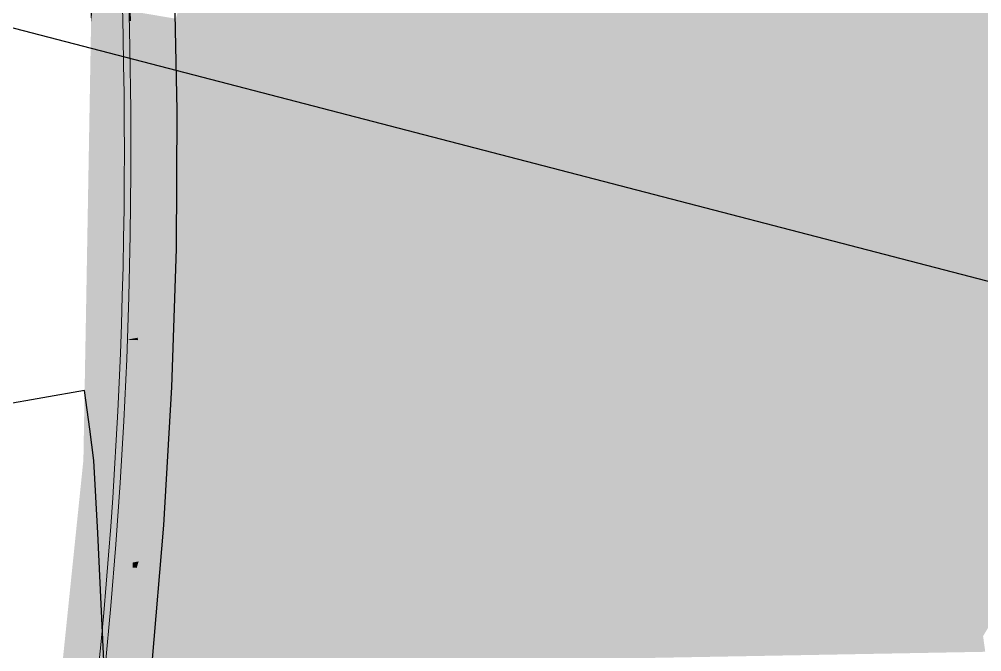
# Model space of a CAD drawing. Header units: millimetres. Extents: x 340454 to 342791, y 6993867 to 6995092.
# Drawn here: x 340715.465 to 340717.293, y 6994463.47 to 6994464.671 of the extents above; entities that cross this region are included whole.
import ezdxf

# ---------------------------------------------------------------- set-up
doc = ezdxf.new("R2010")
doc.units = ezdxf.units.MM
doc.header["$LTSCALE"] = 10
doc.linetypes.add('DASHDOT', pattern=[25.4, 12.7, -6.35, 0, -6.35])
for name, color, linetype in [('A-MODELAGEM', 7, 'Continuous'), ('F-HZ-CORREDOR-FEAT', 2, 'Continuous'), ('T-HM-CURVA_MESTRA', 20, 'Continuous'), ('U-SC-SECAO_TIPO', 251, 'Continuous'), ('URB-Quadras', 3, 'Continuous')]:
    doc.layers.add(name, color=color, linetype=linetype)

msp = doc.modelspace()

# ---------------------------------------------------------------- linework, layer by layer
at = {"lineweight": 20}
msp.add_lwpolyline([(340722.6258, 6994477.3139, -0.021462), (340715.5969, 6994465.5717, -0.089425), (340715.3822, 6994462.0823), (340754.7892, 6994451.2595), (340758.9926, 6994467.4562), (340722.6258, 6994477.3139, -0.022322)], format="xyb", close=True, dxfattribs=at)
at = {"layer": 'A-MODELAGEM', "color": 161, "linetype": 'Continuous', "lineweight": -3}
for points in [[(340715.7672, 6994464.6898), (340716.9684, 6994464.5563), (340716.9189, 6994464.7186)], [(340716.9189, 6994464.7186), (340716.9684, 6994464.5563), (340716.9267, 6994464.7188)], [(340716.9267, 6994464.7188), (340716.9761, 6994464.5555), (340717.2443, 6994464.7268)], [(340716.9267, 6994464.7188), (340716.9684, 6994464.5563), (340716.9761, 6994464.5555)], [(340716.9761, 6994464.5555), (340717.3435, 6994464.5183), (340717.2443, 6994464.7268)], [(340717.2443, 6994464.7268), (340717.3435, 6994464.5183), (340717.5383, 6994464.723)], [(340715.6759, 6994464.6869), (340715.677, 6994464.6684), (340715.7609, 6994464.6725)], [(340715.7617, 6994464.6723), (340716.997, 6994464.4625), (340715.7636, 6994464.6782)], [(340715.7672, 6994464.6898), (340715.7636, 6994464.6782), (340716.9684, 6994464.5563)], [(340715.7636, 6994464.6782), (340716.997, 6994464.4625), (340716.9684, 6994464.5563)], [(340715.677, 6994464.6684), (340715.7611, 6994464.6703), (340715.7609, 6994464.6725)], [(340715.677, 6994464.6684), (340715.677, 6994464.6683), (340715.7611, 6994464.6703)], [(340715.677, 6994464.6683), (340715.6846, 6994464.3045), (340715.7611, 6994464.6703)], [(340715.6866, 6994464.2025), (340715.7611, 6994464.6703), (340715.6846, 6994464.3045)], [(340715.6866, 6994464.2025), (340715.7507, 6994464.0782), (340715.7611, 6994464.6703)], [(340715.7507, 6994464.0782), (340716.0944, 6994464.1441), (340715.7611, 6994464.6703)], [(340715.7609, 6994464.6725), (340715.7611, 6994464.6703), (340715.7613, 6994464.6724)], [(340715.7611, 6994464.6703), (340715.7617, 6994464.6723), (340715.7615, 6994464.6724)], [(340715.7611, 6994464.6703), (340715.7615, 6994464.6724), (340715.7613, 6994464.6724)], [(340715.7611, 6994464.6703), (340716.1133, 6994464.1477), (340715.7617, 6994464.6723)], [(340715.7611, 6994464.6703), (340716.1106, 6994464.1472), (340716.1133, 6994464.1477)], [(340715.7611, 6994464.6703), (340716.1105, 6994464.1472), (340716.1106, 6994464.1472)], [(340715.7611, 6994464.6703), (340716.1101, 6994464.1471), (340716.1105, 6994464.1472)], [(340715.7611, 6994464.6703), (340716.1015, 6994464.1454), (340716.1101, 6994464.1471)], [(340715.7611, 6994464.6703), (340716.1013, 6994464.1454), (340716.1015, 6994464.1454)], [(340715.7611, 6994464.6703), (340716.0982, 6994464.1448), (340716.1013, 6994464.1454)], [(340715.7611, 6994464.6703), (340716.098, 6994464.1448), (340716.0982, 6994464.1448)], [(340715.7611, 6994464.6703), (340716.0944, 6994464.1441), (340716.098, 6994464.1448)], [(340715.7617, 6994464.6723), (340716.1133, 6994464.1477), (340716.997, 6994464.4625)], [(340716.9684, 6994464.5563), (340716.997, 6994464.4625), (340716.9761, 6994464.5555)], [(340716.9761, 6994464.5555), (340717.0046, 6994464.4612), (340717.3435, 6994464.5183)], [(340716.9761, 6994464.5555), (340716.997, 6994464.4625), (340717.0046, 6994464.4612)], [(340717.0046, 6994464.4612), (340717.3997, 6994464.3941), (340717.3435, 6994464.5183)], [(340716.1133, 6994464.1477), (340717.0389, 6994464.325), (340716.997, 6994464.4625)], [(340716.997, 6994464.4625), (340717.0389, 6994464.325), (340717.0046, 6994464.4612)], [(340717.0046, 6994464.4612), (340717.0454, 6994464.3262), (340717.3997, 6994464.3941)], [(340717.0046, 6994464.4612), (340717.0389, 6994464.325), (340717.0454, 6994464.3262)], [(340717.1418, 6994464.0074), (340717.3997, 6994464.3941), (340717.0454, 6994464.3262)], [(340717.1418, 6994464.0074), (340717.5896, 6994463.9906), (340717.3997, 6994464.3941)], [(340716.1133, 6994464.1477), (340716.1837, 6994464.0433), (340717.0389, 6994464.325)], [(340716.1837, 6994464.0433), (340717.1356, 6994464.0077), (340717.0389, 6994464.325)], [(340717.1356, 6994464.0077), (340717.0454, 6994464.3262), (340717.0389, 6994464.325)], [(340717.1356, 6994464.0077), (340717.1418, 6994464.0074), (340717.0454, 6994464.3262)], [(340715.6866, 6994464.2025), (340715.6893, 6994464.0665), (340715.7507, 6994464.0782)], [(340715.7503, 6994464.0595), (340716.1576, 6994464.0443), (340716.0944, 6994464.1441)], [(340715.7503, 6994464.0595), (340716.0944, 6994464.1441), (340715.7507, 6994464.0782)], [(340716.0944, 6994464.1441), (340716.1576, 6994464.0443), (340716.098, 6994464.1448)], [(340716.098, 6994464.1448), (340716.1626, 6994464.0441), (340716.0982, 6994464.1448)], [(340716.098, 6994464.1448), (340716.1576, 6994464.0443), (340716.1626, 6994464.0441)], [(340716.0982, 6994464.1448), (340716.1628, 6994464.0441), (340716.1013, 6994464.1454)], [(340716.0982, 6994464.1448), (340716.1626, 6994464.0441), (340716.1628, 6994464.0441)], [(340716.1013, 6994464.1454), (340716.1671, 6994464.0439), (340716.1015, 6994464.1454)], [(340716.1013, 6994464.1454), (340716.1628, 6994464.0441), (340716.1671, 6994464.0439)], [(340716.1015, 6994464.1454), (340716.1673, 6994464.0439), (340716.1101, 6994464.1471)], [(340716.1015, 6994464.1454), (340716.1671, 6994464.0439), (340716.1673, 6994464.0439)], [(340716.1101, 6994464.1471), (340716.1791, 6994464.0435), (340716.1105, 6994464.1472)], [(340716.1101, 6994464.1471), (340716.1673, 6994464.0439), (340716.1791, 6994464.0435)], [(340716.1105, 6994464.1472), (340716.1797, 6994464.0435), (340716.1106, 6994464.1472)], [(340716.1105, 6994464.1472), (340716.1791, 6994464.0435), (340716.1797, 6994464.0435)], [(340716.1106, 6994464.1472), (340716.1799, 6994464.0435), (340716.1133, 6994464.1477)], [(340716.1106, 6994464.1472), (340716.1797, 6994464.0435), (340716.1799, 6994464.0435)], [(340716.1133, 6994464.1477), (340716.1799, 6994464.0435), (340716.1837, 6994464.0433)], [(340715.6904, 6994464.0618), (340715.7507, 6994464.0782), (340715.6893, 6994464.0665)], [(340715.6904, 6994464.0618), (340715.7503, 6994464.0595), (340715.7507, 6994464.0782)], [(340715.6891, 6994463.8284), (340715.7462, 6994463.8249), (340715.7503, 6994464.0595)], [(340715.6891, 6994463.8284), (340715.7503, 6994464.0595), (340715.6895, 6994463.913)], [(340715.6904, 6994464.0618), (340715.6895, 6994463.913), (340715.7503, 6994464.0595)], [(340715.7462, 6994463.8249), (340716.1576, 6994464.0443), (340715.7503, 6994464.0595)], [(340715.7462, 6994463.8249), (340715.8766, 6994463.6757), (340716.1576, 6994464.0443)], [(340715.8766, 6994463.6757), (340716.3373, 6994463.7604), (340716.1576, 6994464.0443)], [(340716.1576, 6994464.0443), (340716.3373, 6994463.7604), (340716.1626, 6994464.0441)], [(340716.1626, 6994464.0441), (340716.3373, 6994463.7604), (340716.3437, 6994463.7616)], [(340716.1626, 6994464.0441), (340716.3437, 6994463.7616), (340716.1628, 6994464.0441)], [(340716.1628, 6994464.0441), (340716.3437, 6994463.7616), (340716.344, 6994463.7616)], [(340716.1628, 6994464.0441), (340716.344, 6994463.7616), (340716.1671, 6994464.0439)], [(340716.1671, 6994464.0439), (340716.344, 6994463.7616), (340716.3495, 6994463.7626)], [(340716.1671, 6994464.0439), (340716.3495, 6994463.7626), (340716.1673, 6994464.0439)], [(340716.1673, 6994464.0439), (340716.3495, 6994463.7626), (340716.3497, 6994463.7627)], [(340716.1673, 6994464.0439), (340716.3497, 6994463.7627), (340716.1791, 6994464.0435)], [(340716.1791, 6994464.0435), (340716.3497, 6994463.7627), (340716.3646, 6994463.7654)], [(340716.1791, 6994464.0435), (340716.3646, 6994463.7654), (340716.1797, 6994464.0435)], [(340716.1797, 6994464.0435), (340716.3646, 6994463.7654), (340716.3653, 6994463.7656)], [(340716.1797, 6994464.0435), (340716.3653, 6994463.7656), (340716.1799, 6994464.0435)], [(340716.1799, 6994464.0435), (340716.3653, 6994463.7656), (340716.3656, 6994463.7656)], [(340716.1799, 6994464.0435), (340716.3656, 6994463.7656), (340716.1837, 6994464.0433)], [(340716.1837, 6994464.0433), (340716.3656, 6994463.7656), (340716.3703, 6994463.7665)], [(340716.1837, 6994464.0433), (340716.3703, 6994463.7665), (340717.1356, 6994464.0077)], [(340716.3703, 6994463.7665), (340717.1646, 6994463.9125), (340717.1356, 6994464.0077)], [(340717.1356, 6994464.0077), (340717.1646, 6994463.9125), (340717.1418, 6994464.0074)], [(340717.1418, 6994464.0074), (340717.1702, 6994463.9135), (340717.5896, 6994463.9906)], [(340717.1418, 6994464.0074), (340717.1646, 6994463.9125), (340717.1702, 6994463.9135)], [(340717.1702, 6994463.9135), (340717.2954, 6994463.4997), (340717.5896, 6994463.9906)], [(340716.3703, 6994463.7665), (340716.5072, 6994463.5632), (340717.1646, 6994463.9125)], [(340716.5072, 6994463.5632), (340717.2903, 6994463.5001), (340717.1646, 6994463.9125)], [(340717.1646, 6994463.9125), (340717.2903, 6994463.5001), (340717.1702, 6994463.9135)], [(340717.1702, 6994463.9135), (340717.2903, 6994463.5001), (340717.2954, 6994463.4997)], [(340715.6825, 6994463.6878), (340715.7462, 6994463.8249), (340715.6891, 6994463.8284)], [(340715.6825, 6994463.6878), (340715.6913, 6994463.6417), (340715.7462, 6994463.8249)], [(340715.6913, 6994463.6417), (340715.7281, 6994463.6484), (340715.7462, 6994463.8249)], [(340715.7281, 6994463.6484), (340715.8246, 6994463.6661), (340715.7462, 6994463.8249)], [(340715.7462, 6994463.8249), (340715.875, 6994463.6754), (340715.8766, 6994463.6757)], [(340715.7462, 6994463.8249), (340715.8748, 6994463.6754), (340715.875, 6994463.6754)], [(340715.7462, 6994463.8249), (340715.8709, 6994463.6747), (340715.8748, 6994463.6754)], [(340715.7462, 6994463.8249), (340715.8695, 6994463.6744), (340715.8709, 6994463.6747)], [(340715.7462, 6994463.8249), (340715.869, 6994463.6743), (340715.8695, 6994463.6744)], [(340715.7462, 6994463.8249), (340715.8674, 6994463.674), (340715.869, 6994463.6743)], [(340715.7462, 6994463.8249), (340715.8671, 6994463.674), (340715.8674, 6994463.674)], [(340715.7462, 6994463.8249), (340715.8619, 6994463.673), (340715.8671, 6994463.674)], [(340715.7462, 6994463.8249), (340715.8607, 6994463.6728), (340715.8619, 6994463.673)], [(340715.7462, 6994463.8249), (340715.859, 6994463.6725), (340715.8607, 6994463.6728)], [(340715.7462, 6994463.8249), (340715.8589, 6994463.6725), (340715.859, 6994463.6725)], [(340715.7462, 6994463.8249), (340715.8567, 6994463.6721), (340715.8589, 6994463.6725)], [(340715.7462, 6994463.8249), (340715.8564, 6994463.672), (340715.8567, 6994463.6721)], [(340715.7462, 6994463.8249), (340715.8498, 6994463.6708), (340715.8564, 6994463.672)], [(340715.7462, 6994463.8249), (340715.849, 6994463.6706), (340715.8498, 6994463.6708)], [(340715.7462, 6994463.8249), (340715.8488, 6994463.6706), (340715.849, 6994463.6706)], [(340715.7462, 6994463.8249), (340715.8463, 6994463.6701), (340715.8488, 6994463.6706)], [(340715.7462, 6994463.8249), (340715.8456, 6994463.67), (340715.8463, 6994463.6701)], [(340715.7462, 6994463.8249), (340715.834, 6994463.6679), (340715.8456, 6994463.67)], [(340715.7462, 6994463.8249), (340715.8334, 6994463.6678), (340715.834, 6994463.6679)], [(340715.7462, 6994463.8249), (340715.8246, 6994463.6661), (340715.8334, 6994463.6678)], [(340716.3497, 6994463.7627), (340716.4776, 6994463.5656), (340716.3646, 6994463.7654)], [(340716.3646, 6994463.7654), (340716.499, 6994463.5639), (340716.3653, 6994463.7656)], [(340716.3646, 6994463.7654), (340716.4776, 6994463.5656), (340716.499, 6994463.5639)], [(340716.3653, 6994463.7656), (340716.499, 6994463.5639), (340716.5001, 6994463.5638)], [(340716.3653, 6994463.7656), (340716.5001, 6994463.5638), (340716.3656, 6994463.7656)], [(340716.3656, 6994463.7656), (340716.5004, 6994463.5638), (340716.3703, 6994463.7665)], [(340716.3656, 6994463.7656), (340716.5001, 6994463.5638), (340716.5004, 6994463.5638)], [(340716.3703, 6994463.7665), (340716.5004, 6994463.5638), (340716.5072, 6994463.5632)], [(340715.8766, 6994463.6757), (340715.9345, 6994463.6094), (340716.3373, 6994463.7604)], [(340715.9345, 6994463.6094), (340716.4598, 6994463.567), (340716.3373, 6994463.7604)], [(340716.3373, 6994463.7604), (340716.4598, 6994463.567), (340716.3437, 6994463.7616)], [(340716.3437, 6994463.7616), (340716.4598, 6994463.567), (340716.4689, 6994463.5663)], [(340716.3437, 6994463.7616), (340716.4689, 6994463.5663), (340716.344, 6994463.7616)], [(340716.344, 6994463.7616), (340716.4694, 6994463.5663), (340716.3495, 6994463.7626)], [(340716.344, 6994463.7616), (340716.4689, 6994463.5663), (340716.4694, 6994463.5663)], [(340716.3495, 6994463.7626), (340716.4772, 6994463.5656), (340716.3497, 6994463.7627)], [(340716.3495, 6994463.7626), (340716.4694, 6994463.5663), (340716.4772, 6994463.5656)], [(340716.3497, 6994463.7627), (340716.4772, 6994463.5656), (340716.4776, 6994463.5656)], [(340715.6825, 6994463.6878), (340715.6803, 6994463.6396), (340715.6913, 6994463.6417)], [(340715.859, 6994463.6725), (340715.9038, 6994463.6119), (340715.8607, 6994463.6728)], [(340715.8607, 6994463.6728), (340715.9067, 6994463.6117), (340715.8619, 6994463.673)], [(340715.8607, 6994463.6728), (340715.9065, 6994463.6117), (340715.9067, 6994463.6117)], [(340715.8607, 6994463.6728), (340715.9038, 6994463.6119), (340715.9065, 6994463.6117)], [(340715.8619, 6994463.673), (340715.9088, 6994463.6115), (340715.8671, 6994463.674)], [(340715.8619, 6994463.673), (340715.9087, 6994463.6115), (340715.9088, 6994463.6115)], [(340715.8619, 6994463.673), (340715.9067, 6994463.6117), (340715.9087, 6994463.6115)], [(340715.8671, 6994463.674), (340715.9088, 6994463.6115), (340715.9178, 6994463.6108)], [(340715.8671, 6994463.674), (340715.9178, 6994463.6108), (340715.8674, 6994463.674)], [(340715.8674, 6994463.674), (340715.9182, 6994463.6107), (340715.869, 6994463.6743)], [(340715.8674, 6994463.674), (340715.9178, 6994463.6108), (340715.9182, 6994463.6107)], [(340715.869, 6994463.6743), (340715.921, 6994463.6105), (340715.8695, 6994463.6744)], [(340715.869, 6994463.6743), (340715.9209, 6994463.6105), (340715.921, 6994463.6105)], [(340715.869, 6994463.6743), (340715.9182, 6994463.6107), (340715.9209, 6994463.6105)], [(340715.8695, 6994463.6744), (340715.9219, 6994463.6104), (340715.8709, 6994463.6747)], [(340715.8695, 6994463.6744), (340715.921, 6994463.6105), (340715.9219, 6994463.6104)], [(340715.8709, 6994463.6747), (340715.9243, 6994463.6102), (340715.8748, 6994463.6754)], [(340715.8709, 6994463.6747), (340715.9242, 6994463.6102), (340715.9243, 6994463.6102)], [(340715.8709, 6994463.6747), (340715.9219, 6994463.6104), (340715.9242, 6994463.6102)], [(340715.8748, 6994463.6754), (340715.9243, 6994463.6102), (340715.9314, 6994463.6097)], [(340715.8748, 6994463.6754), (340715.9314, 6994463.6097), (340715.875, 6994463.6754)], [(340715.875, 6994463.6754), (340715.9317, 6994463.6096), (340715.8766, 6994463.6757)], [(340715.875, 6994463.6754), (340715.9314, 6994463.6097), (340715.9317, 6994463.6096)], [(340715.8766, 6994463.6757), (340715.9344, 6994463.6094), (340715.9345, 6994463.6094)], [(340715.8766, 6994463.6757), (340715.9317, 6994463.6096), (340715.9344, 6994463.6094)], [(340715.7258, 6994463.6262), (340715.8491, 6994463.6163), (340715.8246, 6994463.6661)], [(340715.7258, 6994463.6262), (340715.8246, 6994463.6661), (340715.7281, 6994463.6484)], [(340715.8246, 6994463.6661), (340715.8491, 6994463.6163), (340715.8334, 6994463.6678)], [(340715.8334, 6994463.6678), (340715.8625, 6994463.6152), (340715.834, 6994463.6679)], [(340715.8334, 6994463.6678), (340715.8491, 6994463.6163), (340715.8625, 6994463.6152)], [(340715.834, 6994463.6679), (340715.8634, 6994463.6151), (340715.8456, 6994463.67)], [(340715.834, 6994463.6679), (340715.8625, 6994463.6152), (340715.8634, 6994463.6151)], [(340715.8456, 6994463.67), (340715.8818, 6994463.6137), (340715.8463, 6994463.6701)], [(340715.8456, 6994463.67), (340715.8634, 6994463.6151), (340715.8818, 6994463.6137)], [(340715.8463, 6994463.6701), (340715.8828, 6994463.6136), (340715.8488, 6994463.6706)], [(340715.8463, 6994463.6701), (340715.8818, 6994463.6137), (340715.8828, 6994463.6136)], [(340715.8488, 6994463.6706), (340715.8828, 6994463.6136), (340715.887, 6994463.6132)], [(340715.8488, 6994463.6706), (340715.887, 6994463.6132), (340715.849, 6994463.6706)], [(340715.849, 6994463.6706), (340715.8872, 6994463.6132), (340715.8498, 6994463.6708)], [(340715.849, 6994463.6706), (340715.887, 6994463.6132), (340715.8872, 6994463.6132)], [(340715.8498, 6994463.6708), (340715.8886, 6994463.6131), (340715.8564, 6994463.672)], [(340715.8498, 6994463.6708), (340715.8872, 6994463.6132), (340715.8886, 6994463.6131)], [(340715.8564, 6994463.672), (340715.8994, 6994463.6122), (340715.8567, 6994463.6721)], [(340715.8564, 6994463.672), (340715.8886, 6994463.6131), (340715.8994, 6994463.6122)], [(340715.8567, 6994463.6721), (340715.9, 6994463.6122), (340715.8589, 6994463.6725)], [(340715.8567, 6994463.6721), (340715.8994, 6994463.6122), (340715.9, 6994463.6122)], [(340715.8589, 6994463.6725), (340715.9, 6994463.6122), (340715.9037, 6994463.6119)], [(340715.8589, 6994463.6725), (340715.9037, 6994463.6119), (340715.859, 6994463.6725)], [(340715.859, 6994463.6725), (340715.9037, 6994463.6119), (340715.9038, 6994463.6119)], [(340715.6799, 6994463.63), (340715.6876, 6994463.6293), (340715.6913, 6994463.6417)], [(340715.6799, 6994463.63), (340715.6913, 6994463.6417), (340715.6803, 6994463.6396)], [(340715.6876, 6994463.6293), (340715.7258, 6994463.6262), (340715.6913, 6994463.6417)], [(340715.6913, 6994463.6417), (340715.7258, 6994463.6262), (340715.7281, 6994463.6484)], [(340715.6799, 6994463.63), (340715.6778, 6994463.5965), (340715.6876, 6994463.6293)], [(340715.6778, 6994463.5965), (340715.7067, 6994463.4407), (340715.6876, 6994463.6293)], [(340715.6876, 6994463.6293), (340715.7067, 6994463.4407), (340715.7258, 6994463.6262)], [(340715.7067, 6994463.4407), (340715.8491, 6994463.6163), (340715.7258, 6994463.6262)], [(340715.7067, 6994463.4407), (340715.9337, 6994463.4449), (340715.8491, 6994463.6163)], [(340715.8491, 6994463.6163), (340715.9337, 6994463.4449), (340715.8625, 6994463.6152)], [(340715.8625, 6994463.6152), (340715.9337, 6994463.4449), (340715.9568, 6994463.4453)], [(340715.8625, 6994463.6152), (340715.9568, 6994463.4453), (340715.8634, 6994463.6151)], [(340715.8634, 6994463.6151), (340715.9568, 6994463.4453), (340715.9583, 6994463.4453)], [(340715.8634, 6994463.6151), (340715.9583, 6994463.4453), (340715.8818, 6994463.6137)], [(340715.8818, 6994463.6137), (340715.9583, 6994463.4453), (340715.9894, 6994463.4459)], [(340715.8818, 6994463.6137), (340715.9894, 6994463.4459), (340715.8828, 6994463.6136)], [(340715.8828, 6994463.6136), (340715.9894, 6994463.4459), (340715.9912, 6994463.4459)], [(340715.8828, 6994463.6136), (340715.9912, 6994463.4459), (340715.887, 6994463.6132)], [(340715.887, 6994463.6132), (340715.9912, 6994463.4459), (340715.9981, 6994463.4461)], [(340715.887, 6994463.6132), (340715.9981, 6994463.4461), (340715.8872, 6994463.6132)], [(340715.8872, 6994463.6132), (340715.9981, 6994463.4461), (340715.9985, 6994463.4461)], [(340715.8872, 6994463.6132), (340715.9985, 6994463.4461), (340715.8886, 6994463.6131)], [(340715.8886, 6994463.6131), (340715.9985, 6994463.4461), (340716.0008, 6994463.4461)], [(340715.8886, 6994463.6131), (340716.0008, 6994463.4461), (340715.8994, 6994463.6122)], [(340715.8994, 6994463.6122), (340716.0008, 6994463.4461), (340716.0189, 6994463.4465)], [(340715.8994, 6994463.6122), (340716.0189, 6994463.4465), (340715.9, 6994463.6122)], [(340715.9, 6994463.6122), (340716.0189, 6994463.4465), (340716.0198, 6994463.4465)], [(340715.9, 6994463.6122), (340716.0198, 6994463.4465), (340715.9037, 6994463.6119)], [(340715.9037, 6994463.6119), (340716.0198, 6994463.4465), (340716.0258, 6994463.4466)], [(340715.9037, 6994463.6119), (340716.0258, 6994463.4466), (340715.9038, 6994463.6119)], [(340715.9038, 6994463.6119), (340716.0258, 6994463.4466), (340716.0261, 6994463.4466)], [(340715.9038, 6994463.6119), (340716.0261, 6994463.4466), (340715.9065, 6994463.6117)], [(340715.9065, 6994463.6117), (340716.0261, 6994463.4466), (340716.0305, 6994463.4467)], [(340715.9065, 6994463.6117), (340716.0305, 6994463.4467), (340715.9067, 6994463.6117)], [(340715.9067, 6994463.6117), (340716.0305, 6994463.4467), (340716.0308, 6994463.4467)], [(340715.9067, 6994463.6117), (340716.0308, 6994463.4467), (340715.9087, 6994463.6115)], [(340715.9087, 6994463.6115), (340716.0308, 6994463.4467), (340716.0341, 6994463.4467)], [(340715.9087, 6994463.6115), (340716.0341, 6994463.4467), (340715.9088, 6994463.6115)], [(340715.9088, 6994463.6115), (340716.0341, 6994463.4467), (340716.0343, 6994463.4467)], [(340715.9088, 6994463.6115), (340716.0343, 6994463.4467), (340715.9178, 6994463.6108)], [(340715.9178, 6994463.6108), (340716.0343, 6994463.4467), (340716.0489, 6994463.447)], [(340715.9178, 6994463.6108), (340716.0489, 6994463.447), (340715.9182, 6994463.6107)], [(340715.9182, 6994463.6107), (340716.0489, 6994463.447), (340716.0497, 6994463.447)], [(340715.9182, 6994463.6107), (340716.0497, 6994463.447), (340715.9209, 6994463.6105)], [(340715.9209, 6994463.6105), (340716.0497, 6994463.447), (340716.054, 6994463.4471)], [(340715.9209, 6994463.6105), (340716.054, 6994463.4471), (340715.921, 6994463.6105)], [(340715.921, 6994463.6105), (340716.054, 6994463.4471), (340716.0542, 6994463.4471)], [(340715.921, 6994463.6105), (340716.0542, 6994463.4471), (340715.9219, 6994463.6104)], [(340715.9219, 6994463.6104), (340716.0542, 6994463.4471), (340716.0556, 6994463.4471)], [(340715.9219, 6994463.6104), (340716.0556, 6994463.4471), (340715.9242, 6994463.6102)], [(340715.9242, 6994463.6102), (340716.0556, 6994463.4471), (340716.0594, 6994463.4472)], [(340715.9242, 6994463.6102), (340716.0594, 6994463.4472), (340715.9243, 6994463.6102)], [(340715.9243, 6994463.6102), (340716.0594, 6994463.4472), (340716.0596, 6994463.4472)], [(340715.9243, 6994463.6102), (340716.0596, 6994463.4472), (340715.9314, 6994463.6097)], [(340715.9314, 6994463.6097), (340716.0596, 6994463.4472), (340716.0709, 6994463.4474)], [(340715.9314, 6994463.6097), (340716.0709, 6994463.4474), (340715.9317, 6994463.6096)], [(340715.9317, 6994463.6096), (340716.0709, 6994463.4474), (340716.0715, 6994463.4474)], [(340715.9317, 6994463.6096), (340716.0715, 6994463.4474), (340715.9344, 6994463.6094)], [(340715.9344, 6994463.6094), (340716.0715, 6994463.4474), (340716.0758, 6994463.4475)], [(340715.9344, 6994463.6094), (340716.0758, 6994463.4475), (340715.9345, 6994463.6094)], [(340715.9345, 6994463.6094), (340716.076, 6994463.4475), (340716.4598, 6994463.567)], [(340715.9345, 6994463.6094), (340716.0758, 6994463.4475), (340716.076, 6994463.4475)], [(340715.6778, 6994463.5965), (340715.6678, 6994463.44), (340715.7067, 6994463.4407)], [(340716.076, 6994463.4475), (340716.5302, 6994463.4559), (340716.4598, 6994463.567)], [(340716.4598, 6994463.567), (340716.5302, 6994463.4559), (340716.4689, 6994463.5663)], [(340716.4689, 6994463.5663), (340716.5302, 6994463.4559), (340716.5396, 6994463.456)], [(340716.4689, 6994463.5663), (340716.5396, 6994463.456), (340716.4694, 6994463.5663)], [(340716.4694, 6994463.5663), (340716.5396, 6994463.456), (340716.5401, 6994463.4561)], [(340716.4694, 6994463.5663), (340716.5401, 6994463.4561), (340716.4772, 6994463.5656)], [(340716.4772, 6994463.5656), (340716.5401, 6994463.4561), (340716.5481, 6994463.4562)], [(340716.4772, 6994463.5656), (340716.5481, 6994463.4562), (340716.4776, 6994463.5656)], [(340716.4776, 6994463.5656), (340716.5481, 6994463.4562), (340716.5485, 6994463.4562)], [(340716.4776, 6994463.5656), (340716.5485, 6994463.4562), (340716.499, 6994463.5639)], [(340716.499, 6994463.5639), (340716.5485, 6994463.4562), (340716.5705, 6994463.4566)], [(340716.499, 6994463.5639), (340716.5705, 6994463.4566), (340716.5001, 6994463.5638)], [(340716.5001, 6994463.5638), (340716.5705, 6994463.4566), (340716.5716, 6994463.4566)], [(340716.5001, 6994463.5638), (340716.5716, 6994463.4566), (340716.5004, 6994463.5638)], [(340716.5004, 6994463.5638), (340716.5716, 6994463.4566), (340716.572, 6994463.4566)], [(340716.5004, 6994463.5638), (340716.572, 6994463.4566), (340716.5072, 6994463.5632)], [(340716.5072, 6994463.5632), (340716.572, 6994463.4566), (340716.579, 6994463.4568)], [(340716.5072, 6994463.5632), (340716.579, 6994463.4568), (340717.2903, 6994463.5001)], [(340716.579, 6994463.4568), (340717.2995, 6994463.47), (340717.2903, 6994463.5001)], [(340717.2903, 6994463.5001), (340717.2995, 6994463.47), (340717.2954, 6994463.4997)]]:
    msp.add_solid(points, dxfattribs=at)
at = {"layer": 'A-MODELAGEM', "color": 11, "linetype": 'Continuous', "lineweight": -3}
for points in [[(340715.601, 6994464.6664), (340715.6033, 6994464.6857), (340715.5997, 6994464.6856)], [(340715.601, 6994464.6664), (340715.6727, 6994464.6681), (340715.6728, 6994464.6874)], [(340715.601, 6994464.6664), (340715.6728, 6994464.6874), (340715.6033, 6994464.6857)], [(340715.6727, 6994464.6681), (340715.6759, 6994464.6869), (340715.6728, 6994464.6874)], [(340715.6727, 6994464.6681), (340715.677, 6994464.6684), (340715.6759, 6994464.6869)], [(340715.5905, 6994464.0655), (340715.67, 6994464.2347), (340715.601, 6994464.6664)], [(340715.601, 6994464.6664), (340715.67, 6994464.2347), (340715.6727, 6994464.6681)], [(340715.67, 6994464.2347), (340715.6846, 6994464.3045), (340715.677, 6994464.6683)], [(340715.67, 6994464.2347), (340715.677, 6994464.6683), (340715.6727, 6994464.6681)], [(340715.6727, 6994464.6681), (340715.677, 6994464.6683), (340715.677, 6994464.6684)], [(340715.67, 6994464.2347), (340715.6866, 6994464.2025), (340715.6846, 6994464.3045)], [(340715.5905, 6994464.0655), (340715.6343, 6994464.0639), (340715.67, 6994464.2347)], [(340715.6343, 6994464.0639), (340715.669, 6994464.0626), (340715.67, 6994464.2347)], [(340715.669, 6994464.0626), (340715.6866, 6994464.2025), (340715.67, 6994464.2347)], [(340715.669, 6994464.0626), (340715.6893, 6994464.0665), (340715.6866, 6994464.2025)], [(340715.5864, 6994463.8345), (340715.633, 6994464.0573), (340715.5902, 6994464.051)], [(340715.5864, 6994463.8345), (340715.6553, 6994463.8304), (340715.633, 6994464.0573)], [(340715.5902, 6994464.051), (340715.633, 6994464.0573), (340715.5905, 6994464.0655)], [(340715.5905, 6994464.0655), (340715.633, 6994464.0573), (340715.6343, 6994464.0639)], [(340715.633, 6994464.0573), (340715.669, 6994464.0626), (340715.6343, 6994464.0639)], [(340715.633, 6994464.0573), (340715.6553, 6994463.8304), (340715.669, 6994464.0626)], [(340715.6553, 6994463.8304), (340715.6904, 6994464.0618), (340715.669, 6994464.0626)], [(340715.6553, 6994463.8304), (340715.6895, 6994463.913), (340715.6904, 6994464.0618)], [(340715.669, 6994464.0626), (340715.6904, 6994464.0618), (340715.6893, 6994464.0665)], [(340715.6553, 6994463.8304), (340715.6891, 6994463.8284), (340715.6895, 6994463.913)], [(340715.5663, 6994463.6391), (340715.6436, 6994463.6329), (340715.5864, 6994463.8345)], [(340715.5864, 6994463.8345), (340715.6436, 6994463.6329), (340715.6553, 6994463.8304)], [(340715.6436, 6994463.6329), (340715.6825, 6994463.6878), (340715.6553, 6994463.8304)], [(340715.6553, 6994463.8304), (340715.6825, 6994463.6878), (340715.6891, 6994463.8284)], [(340715.6436, 6994463.6329), (340715.6803, 6994463.6396), (340715.6825, 6994463.6878)], [(340715.5656, 6994463.6326), (340715.6436, 6994463.6329), (340715.5663, 6994463.6391)], [(340715.6436, 6994463.6329), (340715.6799, 6994463.63), (340715.6803, 6994463.6396)], [(340715.5465, 6994463.4472), (340715.6261, 6994463.4392), (340715.5656, 6994463.6326)], [(340715.5656, 6994463.6326), (340715.6261, 6994463.4392), (340715.6436, 6994463.6329)], [(340715.6261, 6994463.4392), (340715.6307, 6994463.4393), (340715.6436, 6994463.6329)], [(340715.6307, 6994463.4393), (340715.6799, 6994463.63), (340715.6436, 6994463.6329)], [(340715.6307, 6994463.4393), (340715.6778, 6994463.5965), (340715.6799, 6994463.63)], [(340715.6307, 6994463.4393), (340715.6678, 6994463.44), (340715.6778, 6994463.5965)]]:
    msp.add_solid(points, dxfattribs=at)
at = {"layer": 'F-HZ-CORREDOR-FEAT', "color": 2, "linetype": 'Continuous', "lineweight": -3}
msp.add_polyline3d([(340717.7541, 6994468.7499, 720.7103), (340717.1755, 6994467.8304, 720.5834), (340716.5906, 6994466.9148, 720.4564), (340715.9996, 6994466.0033, 720.3295), (340715.9075, 6994465.8625, 720.3099), (340715.7004, 6994465.547, 720.2658), (340715.7267, 6994465.2856, 720.2395), (340715.746, 6994465.0235, 720.2132), (340715.7584, 6994464.761, 720.187), (340715.7639, 6994464.4982, 720.1607), (340715.7624, 6994464.2354, 720.1344), (340715.754, 6994463.9728, 720.1081), (340715.7387, 6994463.7104, 720.0819), (340715.7164, 6994463.4486, 720.0556), (340715.6872, 6994463.1874, 720.0293), (340715.6512, 6994462.9271, 720.003), (340715.6083, 6994462.6678, 719.9768), (340715.5585, 6994462.4097, 719.9505), (340715.502, 6994462.1531, 719.9242), (340715.502, 6994462.1531, 719.9242), (340715.5516, 6994462.1395, 719.9257), (340723.5182, 6994459.9515, 720.1589), (340754.7179, 6994451.3828, 721.0721)], dxfattribs=at)
at = {"layer": 'T-HM-CURVA_MESTRA', "color": 20, "linetype": 'Continuous', "lineweight": -3, "elevation": 720, "flags": 128}
msp.add_lwpolyline([(340715.6267, 6994463.4258), (340715.6135, 6994463.6956), (340715.6065, 6994463.8333), (340715.5986, 6994463.8931), (340715.5887, 6994463.9664), (340715.43, 6994463.9382)], dxfattribs=at)
at = {"layer": 'U-SC-SECAO_TIPO', "color": 251, "linetype": 'DASHDOT', "lineweight": -3}
msp.add_lwpolyline([(340695.7743, 6994469.764), (340756.5261, 6994453.9904), (340779.6601, 6994447.9839)], dxfattribs=at)
at = {"layer": 'URB-Quadras', "color": 252, "lineweight": 0}
msp.add_lwpolyline([(340815.2411, 6994491.9257, 0.038213), (340872.813, 6994444.8145, 0.427498), (340879.8998, 6994446.2404), (340906.6702, 6994488.5375, 0.399537), (340905.3286, 6994495.2964, -0.090947), (340797.4532, 6994605.4907, 0.427165), (340790.3324, 6994606.7132), (340742.1055, 6994571.0018, 0.26508), (340740.1075, 6994566.4691, -0.172307), (340715.6107, 6994465.5763, -0.089172), (340715.6107, 6994465.5763, -2.016247), (340701.9174, 6994473.7042, 0.157194), (340704.2699, 6994475.6737, 0.197995), (340722.4662, 6994581.0288, 0.104869), (340721.6035, 6994582.9154), (340685.6056, 6994631.4815, 0.2535), (340684.7421, 6994631.8842, -0.18056), (340678.0121, 6994633.9449)], format="xyb", dxfattribs=at)

doc.saveas('drawing.dxf')
